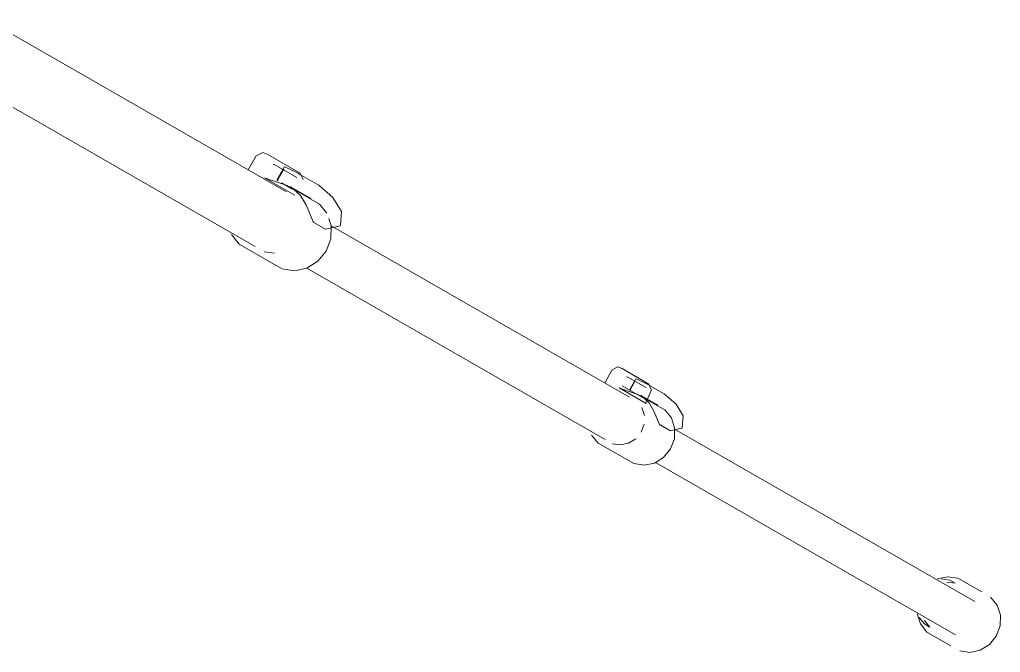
# Model space of a CAD drawing. Header units: inches. Extents: x 22 to 382261, y 22 to 371281.
# Drawn here: x 140887.7 to 141164, y 244692.7 to 244870.9 of the extents above; entities that cross this region are included whole.
import ezdxf

# ---------------------------------------------------------------- set-up
doc = ezdxf.new("R2010")
doc.units = ezdxf.units.IN
doc.header["$MEASUREMENT"] = 0
doc.layers.add('A-GENM', color=13, linetype='Continuous', lineweight=9)
doc.layers.add('G-IMPT', color=8, linetype='Continuous', lineweight=9)

# ---------------------------------------------------------------- blocks, each defined once
blk = doc.blocks.new('LR2029_ESTUDIO_FOTOGRAFICO_02_TRIPODE - TRIPODE_ICV_DWG-656751-01-Ground floor DIMENSION PLAN')
at = {"layer": 'G-IMPT'}
for p, q in [((-122.52, -1299.44), (-193.2, -1232.35)), ((-134.72, -1312.3), (-205.41, -1245.2)), ((-126.39, -1287.07), (-128.4, -1287.58)), ((-125.09, -1287.96), (-126.39, -1287.07)), ((-131.55, -1290.86), (-128.4, -1287.58)), ((-117.47, -1295.2), (-125.09, -1287.96)), ((-124.06, -1291.07), (-124.3, -1291.08)), ((-124.06, -1291.07), (-120.87, -1294.09)), ((-121.98, -1293.04), (-121.49, -1292.54)), ((-121.26, -1292.5), (-121.49, -1292.54)), ((-118.09, -1295.07), (-121.26, -1292.5)), ((-124.94, -1295.84), (-127.56, -1294.09)), ((-127.56, -1294.09), (-120.43, -1300.86)), ((-124.24, -1295.43), (-124.25, -1295.65)), ((-124.03, -1295.87), (-124.25, -1295.65)), ((-121.98, -1293.04), (-124.24, -1295.43)), ((-124.13, -1295.55), (-121.74, -1293.03)), ((-124.03, -1295.87), (-124.13, -1295.55)), ((-122.06, -1293.21), (-121.74, -1293.03)), ((-121.89, -1293.13), (-122.06, -1293.21)), ((-118.71, -1296.15), (-121.89, -1293.13)), ((-120.87, -1294.09), (-118.71, -1296.15)), ((-117.88, -1295.27), (-118.09, -1295.07)), ((-113.48, -1299.44), (-117.88, -1295.27)), ((-117.47, -1295.2), (-117.14, -1297.13)), ((-121.94, -1297.74), (-124.94, -1295.84)), ((-123.26, -1296.61), (-120.85, -1298.89)), ((-114.32, -1304.97), (-121.94, -1297.74)), ((-120.87, -1298.42), (-121.09, -1298.22)), ((-121.09, -1298.22), (-118.88, -1301.35)), ((-116.48, -1302.6), (-120.87, -1298.42)), ((-120.85, -1298.89), (-120.62, -1299.1)), ((-120.62, -1299.1), (-116.23, -1302.84)), ((-113.48, -1299.44), (-113.23, -1299.68)), ((-113.23, -1299.68), (-110.14, -1304.03)), ((-118.88, -1301.35), (-117.98, -1304.51)), ((-116.48, -1302.6), (-116.23, -1302.84)), ((-117.98, -1304.51), (-117.19, -1309.4)), ((-112.9, -1307.96), (-114.32, -1304.97)), ((-110.14, -1304.03), (-108.78, -1308.42)), ((-140.42, -1307.4), (-138.92, -1310.57)), ((-117, -1309.59), (-117.19, -1309.4)), ((-109.96, -1312.13), (-108.78, -1308.42)), ((-138.92, -1310.57), (-131.29, -1317.81)), ((-116.88, -1309.71), (-117, -1309.59)), ((-114.29, -1312.17), (-116.88, -1309.71)), ((-114.29, -1312.17), (-114.17, -1312.29)), ((-113.47, -1315.22), (-112.52, -1311.7)), ((-112.52, -1311.7), (-112.7, -1309.53)), ((-42.18, -1378.41), (-112.51, -1311.66)), ((-110.16, -1312.28), (-110.08, -1312.23)), ((-110.08, -1312.23), (-109.96, -1312.13)), ((-129.85, -1315.44), (-132.59, -1314.32)), ((-114.17, -1312.29), (-110.87, -1312.28)), ((-110.87, -1312.28), (-110.16, -1312.28)), ((-115.54, -1318.29), (-113.47, -1315.22)), ((-131.29, -1317.81), (-128.77, -1320.2)), ((-128.77, -1320.2), (-125.53, -1321.53)), ((-121.96, -1321.64), (-118.49, -1320.51)), ((-118.49, -1320.51), (-115.54, -1318.29)), ((-125.53, -1321.53), (-121.96, -1321.64)), ((-51.67, -1388.41), (-121.97, -1321.69)), ((-48.06, -1372.83), (-45.11, -1369.76)), ((-43.44, -1369.34), (-45.11, -1369.76)), ((-42.36, -1370.08), (-43.44, -1369.34)), ((-36.02, -1376.1), (-42.36, -1370.08)), ((-41.5, -1372.66), (-41.7, -1372.67)), ((-41.5, -1372.66), (-38.85, -1375.17)), ((-42.23, -1376.63), (-44.41, -1375.17)), ((-44.41, -1375.17), (-38.07, -1381.19)), ((-40.84, -1377.27), (-43.49, -1374.75)), ((-39.77, -1374.3), (-41.65, -1376.29)), ((-41.55, -1376.38), (-39.57, -1374.29)), ((-39.83, -1374.44), (-39.57, -1374.29)), ((-39.7, -1374.37), (-39.83, -1374.44)), ((-39.77, -1374.3), (-39.37, -1373.88)), ((-37.05, -1376.88), (-39.7, -1374.37)), ((-39.17, -1373.85), (-39.37, -1373.88)), ((-36.54, -1375.98), (-39.17, -1373.85)), ((-38.85, -1375.17), (-37.05, -1376.88)), ((-39.74, -1378.2), (-42.23, -1376.63)), ((-41.65, -1376.29), (-41.66, -1376.47)), ((-41.48, -1376.65), (-41.66, -1376.47)), ((-41.48, -1376.65), (-41.55, -1376.38)), ((-40.84, -1377.27), (-38.83, -1379.16)), ((-33.4, -1384.22), (-39.74, -1378.2)), ((-35.81, -1377.96), (-38.1, -1381)), ((-36.36, -1376.15), (-36.54, -1375.98)), ((-32.71, -1379.62), (-36.36, -1376.15)), ((-36.02, -1376.1), (-35.74, -1377.7)), ((-35.74, -1377.7), (-35.81, -1377.96)), ((-38.85, -1378.78), (-39.03, -1378.61)), ((-39.03, -1378.61), (-37.19, -1381.2)), ((-35.2, -1382.24), (-38.85, -1378.78)), ((-38.83, -1379.16), (-38.64, -1379.34)), ((-38.64, -1379.34), (-34.99, -1382.44)), ((-37.19, -1381.2), (-36.44, -1383.83)), ((-32.71, -1379.62), (-32.5, -1379.82)), ((-32.5, -1379.82), (-29.92, -1383.44)), ((-39.54, -1382.07), (-39.34, -1384.41)), ((-36.44, -1383.83), (-35.79, -1387.9)), ((-35.2, -1382.24), (-34.99, -1382.44)), ((-29.92, -1383.44), (-28.8, -1387.09)), ((-55.1, -1386.24), (-53.85, -1388.87)), ((-39.97, -1386.72), (-41.33, -1388.73)), ((-32.15, -1386.86), (-33.4, -1384.22)), ((-31.91, -1389.82), (-32.15, -1386.86)), ((-53.85, -1388.87), (-47.51, -1394.89)), ((-35.63, -1388.06), (-35.79, -1387.9)), ((-35.53, -1388.16), (-35.63, -1388.06)), ((-33.38, -1390.21), (-35.53, -1388.16)), ((-29.78, -1390.17), (-28.8, -1387.09)), ((-47.89, -1390.86), (-50.01, -1389.99)), ((-45.54, -1390.93), (-47.89, -1390.86)), ((-43.26, -1390.19), (-45.54, -1390.93)), ((-33.38, -1390.21), (-33.28, -1390.3)), ((-33.28, -1390.3), (-30.53, -1390.3)), ((-32.69, -1392.74), (-31.91, -1389.82)), ((38.72, -1457.24), (-31.99, -1390.12)), ((-30.53, -1390.3), (-29.95, -1390.3)), ((-29.95, -1390.3), (-29.88, -1390.25)), ((-29.88, -1390.25), (-29.78, -1390.17)), ((-47.51, -1394.89), (-45.42, -1396.88)), ((-34.42, -1395.29), (-32.69, -1392.74)), ((-45.42, -1396.88), (-42.72, -1397.99)), ((-39.75, -1398.08), (-36.87, -1397.14)), ((-36.87, -1397.14), (-34.42, -1395.29)), ((-42.72, -1397.99), (-39.75, -1398.08)), ((31.26, -1465.1), (-39.45, -1397.98)), ((32.95, -1448.65), (29.98, -1448.56)), ((33.28, -1449.75), (31.08, -1448.85)), ((34.54, -1450.95), (32.35, -1450.05)), ((35.65, -1449.76), (32.95, -1448.65)), ((33.28, -1449.75), (34.54, -1450.95)), ((41.26, -1455.09), (35.65, -1449.76)), ((22.14, -1456.83), (22.38, -1459.79)), ((22.48, -1457.91), (23.5, -1460.06)), ((44.61, -1459.72), (43.36, -1457.08)), ((22.38, -1459.79), (23.63, -1462.42)), ((23.5, -1460.06), (24.76, -1461.25)), ((23.75, -1459.11), (24.76, -1461.25)), ((44.85, -1462.68), (44.61, -1459.72)), ((23.63, -1462.42), (29.24, -1467.75)), ((44.06, -1465.6), (44.85, -1462.68)), ((42.34, -1468.15), (44.06, -1465.6)), ((31.34, -1469.74), (34.04, -1470.85)), ((39.89, -1470), (42.34, -1468.15)), ((34.04, -1470.85), (37.01, -1470.94)), ((37.01, -1470.94), (39.89, -1470))]:
    blk.add_line(p, q, dxfattribs=at)
blk = doc.blocks.new('LR2029_ESTUDIO_FOTOGRAFICO_02_TRIPODE - LR2029_ESTUDIO_FOTOGRAFICO_02_TRIPODE-656754-01-Ground floor DIMENSION PLAN')
at = {"rotation": 13.62465064363882}
blk.add_blockref('LR2029_ESTUDIO_FOTOGRAFICO_02_TRIPODE - TRIPODE_ICV_DWG-656751-01-Ground floor DIMENSION PLAN', (37, 1188.64), dxfattribs=at)

msp = doc.modelspace()

# ---------------------------------------------------------------- block references
at = {"layer": 'A-GENM'}
msp.add_blockref('LR2029_ESTUDIO_FOTOGRAFICO_02_TRIPODE - LR2029_ESTUDIO_FOTOGRAFICO_02_TRIPODE-656754-01-Ground floor DIMENSION PLAN', (140738.82, 244925.46), dxfattribs=at)

doc.saveas('drawing.dxf')
